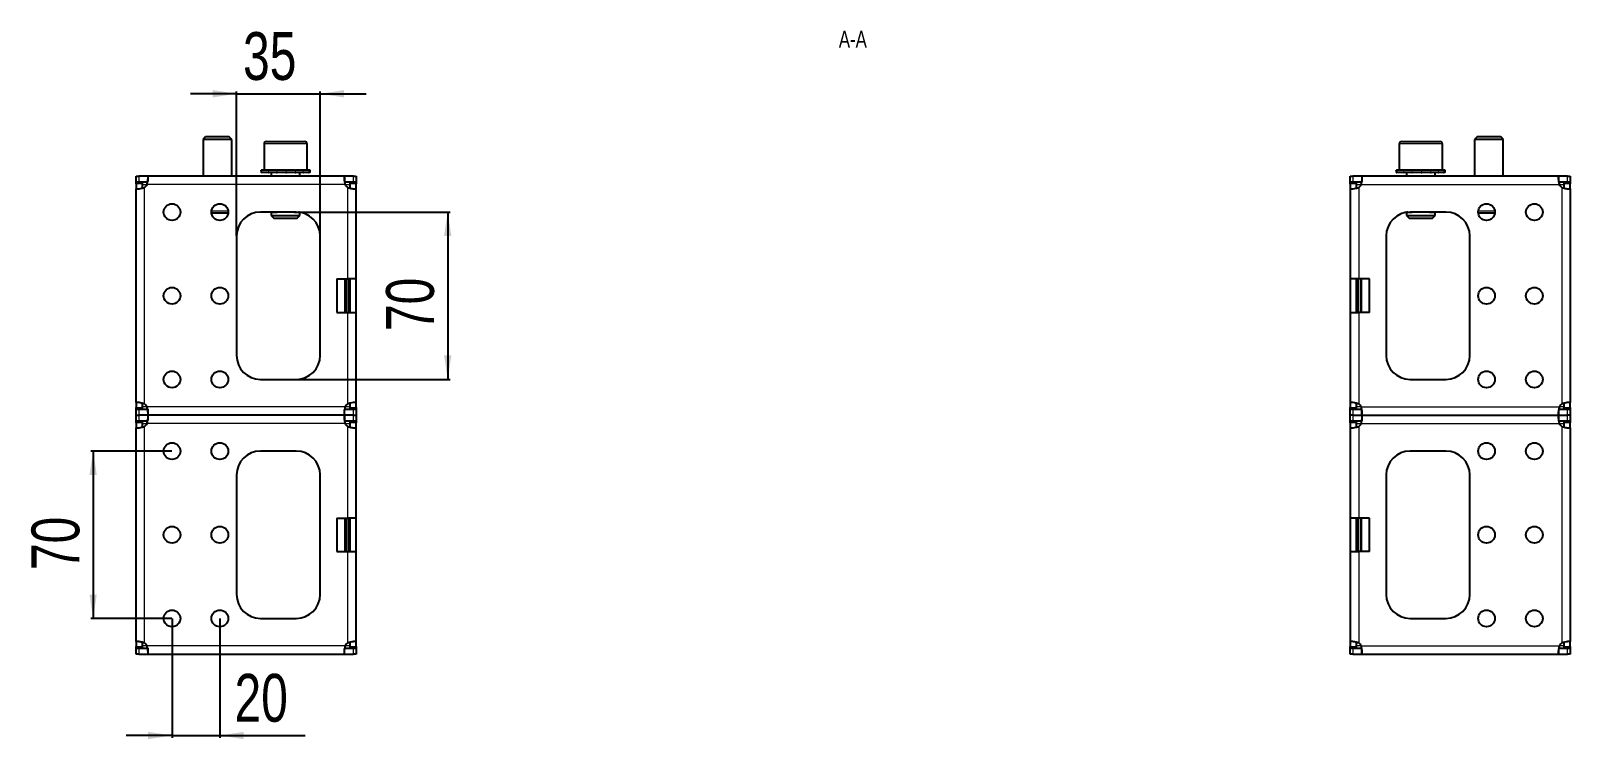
# Model space of a CAD drawing. Header units: millimetres. Extents: x 0 to 2221, y -557 to 573.
# Drawn here: x 1577 to 2221, y 254 to 550 of the extents above; entities that cross this region are included whole.
import ezdxf

# ---------------------------------------------------------------- set-up
doc = ezdxf.new("R2010")
doc.units = ezdxf.units.MM
doc.layers.add('FORMAT', color=7, linetype='Continuous')
doc.styles.add('SLDTEXTSTYLE0', font='TXT', dxfattribs={"width": 0.75})
doc.dimstyles.new('SLDDIMSTYLE0', dxfattribs={"dimtxt": 20, "dimasz": 10, "dimexe": 0, "dimexo": 0.0625, "dimgap": 5, "dimtad": 2, "dimdec": 1, "dimrnd": 1e-09, "dimzin": 12, "dimdsep": 46, "dimtxsty": 'SLDTEXTSTYLE0', "dimsah": 1, "dimcen": 0.09, "dimadec": 0, "dimazin": 3, "dimtfac": 1, "dimtofl": 0, "dimtmove": 0, "dimatfit": 3, "dimfxl": 0, "dimfrac": 2, "dimtolj": 1, "dimtzin": 12, "dimarcsym": 0})
doc.dimstyles.new('SLDDIMSTYLE1', dxfattribs={"dimtxt": 20, "dimasz": 10, "dimexe": 0, "dimexo": 0.0625, "dimgap": 5, "dimtad": 2, "dimdec": 1, "dimrnd": 1e-09, "dimzin": 12, "dimdsep": 46, "dimtxsty": 'SLDTEXTSTYLE0', "dimsah": 1, "dimcen": 0.09, "dimadec": 0, "dimazin": 3, "dimtfac": 1, "dimtmove": 0, "dimatfit": 0, "dimfxl": 0, "dimfrac": 2, "dimtolj": 1, "dimtzin": 12, "dimarcsym": 0})

# ---------------------------------------------------------------- blocks, each defined once
blk = doc.blocks.new('_D_7')
at = {"layer": 'FORMAT'}
for p, q in [((1687.7, 474.39), (1752.05, 474.39)), ((1751.05, 474.39), (1751.05, 404.39)), ((1687.7, 404.39), (1752.05, 404.39))]:
    blk.add_line(p, q, dxfattribs=at)
for points in [[(1751.05, 474.39), (1749.51, 464.39), (1752.58, 464.39)], [(1751.05, 404.39), (1752.58, 414.39), (1749.51, 414.39)]]:
    blk.add_solid(points, dxfattribs=at)
at = {"layer": 'FORMAT', "insert": (1725.26, 424.61), "char_height": 20, "attachment_point": 1, "rotation": 90, "style": 'SLDTEXTSTYLE0'}
blk.add_mtext('70', dxfattribs=at)
blk = doc.blocks.new('_D_8')
at = {"layer": 'FORMAT'}
for p, q in [((1662.69, 523.89), (1643.46, 523.89)), ((1662.69, 464.4), (1662.69, 524.89)), ((1662.69, 523.89), (1697.69, 523.89)), ((1697.69, 464.4), (1697.69, 524.89)), ((1697.69, 523.89), (1716.92, 523.89))]:
    blk.add_line(p, q, dxfattribs=at)
for points in [[(1662.69, 523.89), (1652.69, 525.43), (1652.69, 522.35)], [(1697.69, 523.89), (1707.69, 522.35), (1707.69, 525.43)]]:
    blk.add_solid(points, dxfattribs=at)
at = {"layer": 'FORMAT', "insert": (1665.41, 549.67), "char_height": 20, "attachment_point": 1, "style": 'SLDTEXTSTYLE0'}
blk.add_mtext('35', dxfattribs=at)
blk = doc.blocks.new('_D_9')
at = {"layer": 'FORMAT'}
for p, q in [((1635.69, 304.38), (1635.69, 254.38)), ((1655.69, 304.38), (1655.69, 254.38)), ((1635.69, 255.38), (1616.46, 255.38)), ((1635.69, 255.38), (1655.69, 255.38)), ((1655.69, 255.38), (1691.41, 255.38))]:
    blk.add_line(p, q, dxfattribs=at)
for points in [[(1635.69, 255.38), (1625.69, 256.92), (1625.69, 253.85)], [(1655.69, 255.38), (1665.69, 253.85), (1665.69, 256.92)]]:
    blk.add_solid(points, dxfattribs=at)
at = {"layer": 'FORMAT', "insert": (1661.85, 281.17), "char_height": 20, "attachment_point": 1, "style": 'SLDTEXTSTYLE0'}
blk.add_mtext('20', dxfattribs=at)
blk = doc.blocks.new('_D_10')
at = {"layer": 'FORMAT'}
for p, q in [((1635.68, 374.39), (1601.68, 374.39)), ((1602.68, 374.39), (1602.68, 304.39)), ((1635.68, 304.39), (1601.68, 304.39))]:
    blk.add_line(p, q, dxfattribs=at)
for points in [[(1602.68, 374.39), (1601.15, 364.39), (1604.22, 364.39)], [(1602.68, 304.39), (1604.22, 314.39), (1601.15, 314.39)]]:
    blk.add_solid(points, dxfattribs=at)
at = {"layer": 'FORMAT', "insert": (1576.9, 324.61), "char_height": 20, "attachment_point": 1, "rotation": 90, "style": 'SLDTEXTSTYLE0'}
blk.add_mtext('70', dxfattribs=at)

msp = doc.modelspace()

# ---------------------------------------------------------------- linework, layer by layer
at = {"color": 7, "linetype": 'Continuous', "lineweight": 25}
for p, q in [((1649.77, 505.89), (1648.69, 504.82)), ((1648.69, 504.82), (1648.69, 489.39)), ((1660.69, 504.82), (1648.69, 504.82)), ((1659.62, 505.89), (1649.77, 505.89)), ((1660.69, 504.82), (1659.62, 505.89)), ((1660.69, 489.39), (1660.69, 504.82)), ((1674.19, 502.89), (1674.19, 491.89)), ((1675.19, 503.89), (1683.01, 503.89)), ((1683.01, 503.89), (1691.19, 503.89)), ((1692.19, 491.89), (1692.19, 502.89)), ((2149.19, 502.89), (2149.19, 491.89)), ((2150.19, 503.89), (2157.72, 503.89)), ((2157.72, 503.89), (2166.19, 503.89)), ((2167.19, 491.89), (2167.19, 502.89)), ((2181.77, 505.89), (2180.69, 504.82)), ((2180.69, 504.82), (2180.69, 489.39)), ((2192.69, 504.82), (2180.69, 504.82)), ((2191.62, 505.89), (2181.77, 505.89)), ((2192.69, 504.82), (2191.62, 505.89)), ((2192.69, 489.39), (2192.69, 504.82)), ((1672.94, 491.89), (1672.94, 490.89)), ((1672.94, 491.89), (1672.95, 491.89)), ((1672.94, 490.89), (1672.95, 490.89)), ((1672.95, 491.89), (1672.95, 491.64)), ((1673.78, 491.89), (1672.95, 491.89)), ((1672.95, 490.89), (1672.95, 491.14)), ((1673.78, 490.89), (1672.95, 490.89)), ((1673.78, 491.89), (1673.88, 491.89)), ((1673.78, 490.89), (1673.88, 490.89)), ((1673.88, 491.89), (1673.88, 491.64)), ((1676.05, 491.89), (1673.88, 491.89)), ((1673.88, 490.89), (1673.88, 491.14)), ((1676.05, 490.89), (1673.88, 490.89)), ((1676.05, 491.89), (1676.23, 491.89)), ((1676.05, 490.89), (1676.23, 490.89)), ((1676.23, 491.89), (1676.23, 491.64)), ((1679.4, 491.89), (1676.23, 491.89)), ((1676.23, 490.89), (1676.23, 491.14)), ((1679.4, 490.89), (1676.23, 490.89)), ((1677.19, 490.89), (1677.19, 489.39)), ((1679.4, 491.89), (1679.64, 491.89)), ((1679.4, 490.89), (1679.64, 490.89)), ((1679.64, 491.89), (1679.64, 491.64)), ((1683.34, 491.89), (1679.64, 491.89)), ((1679.64, 490.89), (1679.64, 491.14)), ((1683.34, 490.89), (1679.64, 490.89)), ((1683.34, 491.89), (1683.41, 491.89)), ((1683.34, 490.89), (1683.49, 490.89)), ((1683.49, 490.89), (1683.59, 490.89)), ((1683.54, 491.89), (1683.59, 491.89)), ((1683.59, 491.89), (1683.59, 491.64)), ((1687.25, 491.89), (1683.59, 491.89)), ((1683.59, 490.89), (1683.59, 491.14)), ((1687.25, 490.89), (1683.59, 490.89)), ((1687.25, 491.89), (1687.47, 491.89)), ((1687.25, 490.89), (1687.47, 490.89)), ((1687.47, 491.89), (1687.47, 491.64)), ((1690.54, 491.89), (1687.47, 491.89)), ((1687.47, 490.89), (1687.47, 491.14)), ((1690.54, 490.89), (1687.47, 490.89)), ((1689.19, 489.39), (1689.19, 490.89)), ((1690.54, 491.89), (1690.71, 491.89)), ((1690.54, 490.89), (1690.71, 490.89)), ((1690.71, 491.89), (1690.71, 491.64)), ((1692.71, 491.89), (1690.71, 491.89)), ((1690.71, 490.89), (1690.71, 491.14)), ((1692.71, 490.89), (1690.71, 490.89)), ((1692.71, 491.89), (1692.8, 491.89)), ((1692.71, 490.89), (1692.8, 490.89)), ((1692.8, 491.89), (1692.8, 491.64)), ((1693.44, 491.89), (1692.8, 491.89)), ((1692.8, 490.89), (1692.8, 491.14)), ((1693.44, 490.89), (1692.8, 490.89)), ((1693.44, 490.89), (1693.44, 491.89)), ((2147.94, 491.89), (2147.94, 490.89)), ((2147.94, 491.89), (2147.95, 491.89)), ((2147.94, 490.89), (2147.95, 490.89)), ((2147.95, 491.89), (2147.95, 491.64)), ((2148.78, 491.89), (2147.95, 491.89)), ((2147.95, 490.89), (2147.95, 491.14)), ((2148.78, 490.89), (2147.95, 490.89)), ((2148.78, 491.89), (2148.88, 491.89)), ((2148.78, 490.89), (2148.88, 490.89)), ((2148.88, 491.89), (2148.88, 491.64)), ((2151.04, 491.89), (2148.88, 491.89)), ((2148.88, 490.89), (2148.88, 491.14)), ((2151.04, 490.89), (2148.88, 490.89)), ((2151.04, 491.89), (2151.22, 491.89)), ((2151.04, 490.89), (2151.22, 490.89)), ((2151.22, 491.89), (2151.22, 491.64)), ((2154.4, 491.89), (2151.22, 491.89)), ((2151.22, 490.89), (2151.22, 491.14)), ((2154.4, 490.89), (2151.22, 490.89)), ((2152.19, 490.89), (2152.19, 489.39)), ((2154.4, 491.89), (2154.63, 491.89)), ((2154.4, 490.89), (2154.63, 490.89)), ((2154.63, 491.89), (2154.63, 491.64)), ((2158.33, 491.89), (2154.63, 491.89)), ((2154.63, 490.89), (2154.63, 491.14)), ((2158.33, 490.89), (2154.63, 490.89)), ((2158.33, 491.89), (2158.41, 491.89)), ((2158.33, 490.89), (2158.48, 490.89)), ((2158.48, 490.89), (2158.58, 490.89)), ((2158.53, 491.89), (2158.58, 491.89)), ((2158.58, 491.89), (2158.58, 491.64)), ((2162.24, 491.89), (2158.58, 491.89)), ((2158.58, 490.89), (2158.58, 491.14)), ((2162.24, 490.89), (2158.58, 490.89)), ((2162.24, 491.89), (2162.47, 491.89)), ((2162.24, 490.89), (2162.47, 490.89)), ((2162.47, 491.89), (2162.47, 491.64)), ((2165.54, 491.89), (2162.47, 491.89)), ((2162.47, 490.89), (2162.47, 491.14)), ((2165.54, 490.89), (2162.47, 490.89)), ((2164.19, 489.39), (2164.19, 490.89)), ((2165.54, 491.89), (2165.71, 491.89)), ((2165.54, 490.89), (2165.71, 490.89)), ((2165.71, 491.89), (2165.71, 491.64)), ((2167.71, 491.89), (2165.71, 491.89)), ((2165.71, 490.89), (2165.71, 491.14)), ((2167.71, 490.89), (2165.71, 490.89)), ((2167.71, 491.89), (2167.8, 491.89)), ((2167.71, 490.89), (2167.8, 490.89)), ((2167.8, 491.89), (2167.8, 491.64)), ((2168.44, 491.89), (2167.8, 491.89)), ((2167.8, 490.89), (2167.8, 491.14)), ((2168.44, 490.89), (2167.8, 490.89)), ((2168.44, 490.89), (2168.44, 491.89)), ((1620.69, 486.89), (1620.69, 489.39)), ((1620.69, 489.39), (1621.8, 489.39)), ((1621.8, 486.89), (1620.69, 486.89)), ((1620.69, 486.89), (1620.69, 486.79)), ((1620.69, 486.79), (1623.19, 486.79)), ((1620.69, 486.18), (1620.69, 486.79)), ((1620.69, 486.18), (1620.69, 484.12)), ((1620.69, 394.67), (1620.69, 484.12)), ((1620.69, 484.12), (1621.78, 484.12)), ((1625.52, 489.39), (1621.8, 489.39)), ((1625.52, 486.89), (1621.8, 486.89)), ((1623.19, 486.79), (1623.19, 486.18)), ((1623.19, 486.18), (1623.19, 484.36)), ((1707.86, 489.39), (1625.52, 489.39)), ((1625.52, 489.39), (1625.52, 487.18)), ((1707.86, 489.39), (1707.86, 486.89)), ((1711.58, 489.39), (1707.86, 489.39)), ((1711.58, 486.89), (1707.86, 486.89)), ((1710.19, 486.79), (1712.69, 486.79)), ((1710.19, 486.18), (1710.19, 486.79)), ((1710.19, 484.34), (1710.19, 486.18)), ((1711.58, 489.39), (1712.69, 489.39)), ((1712.69, 486.89), (1711.58, 486.89)), ((1712.69, 489.39), (1712.69, 486.89)), ((1712.69, 486.79), (1712.69, 486.89)), ((1712.69, 486.79), (1712.69, 486.18)), ((1712.69, 484.12), (1712.69, 486.18)), ((1712.69, 446.39), (1712.69, 484.12)), ((2128.69, 486.89), (2128.69, 489.39)), ((2128.69, 489.39), (2129.8, 489.39)), ((2129.8, 486.89), (2128.69, 486.89)), ((2128.69, 486.89), (2128.69, 486.79)), ((2128.69, 486.79), (2131.19, 486.79)), ((2128.69, 486.18), (2128.69, 486.79)), ((2128.69, 486.18), (2128.69, 484.12)), ((2128.69, 484.12), (2129.78, 484.12)), ((2128.69, 484.12), (2128.69, 446.39)), ((2133.52, 489.39), (2129.8, 489.39)), ((2133.52, 486.89), (2129.8, 486.89)), ((2131.19, 486.79), (2131.19, 486.18)), ((2131.19, 486.18), (2131.19, 484.36)), ((2215.86, 489.39), (2133.52, 489.39)), ((2133.52, 489.39), (2133.52, 487.18)), ((2215.86, 486.89), (2215.86, 489.39)), ((2219.58, 489.39), (2215.86, 489.39)), ((2219.58, 486.89), (2215.86, 486.89)), ((2218.19, 486.79), (2220.69, 486.79)), ((2218.19, 486.18), (2218.19, 486.79)), ((2218.19, 484.34), (2218.19, 486.18)), ((2219.58, 489.39), (2220.69, 489.39)), ((2220.69, 486.89), (2219.58, 486.89)), ((2220.69, 489.39), (2220.69, 486.89)), ((2220.69, 486.79), (2220.69, 486.89)), ((2220.69, 486.79), (2220.69, 486.18)), ((2220.69, 484.12), (2220.69, 486.18)), ((2220.69, 484.12), (2220.69, 394.67)), ((1659.15, 473.89), (1652.23, 473.89)), ((1687.69, 474.39), (1672.69, 474.39)), ((1674.36, 474.29), (1674.34, 474.29)), ((1674.36, 474.29), (1674.36, 474.29)), ((1674.46, 474.29), (1674.36, 474.29)), ((1674.46, 474.39), (1674.46, 474.29)), ((1677.72, 474.29), (1674.46, 474.29)), ((1677.19, 474.29), (1677.19, 472.97)), ((1677.19, 472.97), (1678.27, 471.89)), ((1677.19, 472.97), (1683.05, 472.97)), ((1677.72, 474.29), (1679.62, 474.29)), ((1678.27, 471.89), (1683.08, 471.89)), ((1680.17, 474.29), (1679.62, 474.29)), ((1686.21, 474.29), (1680.17, 474.29)), ((1683.05, 472.97), (1689.19, 472.97)), ((1683.08, 471.89), (1688.12, 471.89)), ((1686.76, 474.29), (1686.21, 474.29)), ((1686.76, 474.29), (1688.66, 474.29)), ((1688.12, 471.89), (1689.19, 472.97)), ((1689.1, 474.29), (1688.66, 474.29)), ((1689.19, 472.97), (1689.19, 474.28)), ((2152.19, 474.28), (2152.19, 472.97)), ((2152.19, 472.97), (2153.27, 471.89)), ((2152.19, 472.97), (2157.84, 472.97)), ((2152.72, 474.29), (2152.28, 474.29)), ((2152.72, 474.29), (2154.62, 474.29)), ((2153.27, 471.89), (2157.9, 471.89)), ((2168.69, 474.39), (2153.69, 474.39)), ((2155.17, 474.29), (2154.62, 474.29)), ((2161.21, 474.29), (2155.17, 474.29)), ((2157.84, 472.97), (2164.19, 472.97)), ((2157.9, 471.89), (2163.12, 471.89)), ((2161.76, 474.29), (2161.21, 474.29)), ((2161.76, 474.29), (2163.66, 474.29)), ((2163.12, 471.89), (2164.19, 472.97)), ((2166.92, 474.29), (2163.66, 474.29)), ((2164.19, 472.97), (2164.19, 474.29)), ((2166.92, 474.29), (2166.92, 474.39)), ((2167.02, 474.29), (2166.92, 474.29)), ((2167.04, 474.29), (2167.02, 474.29)), ((2167.02, 474.29), (2167.02, 474.29)), ((2189.15, 473.89), (2182.23, 473.89)), ((1662.69, 464.39), (1662.69, 414.39)), ((1697.69, 414.39), (1697.69, 464.39)), ((2143.69, 464.39), (2143.69, 414.39)), ((2178.69, 414.39), (2178.69, 464.39)), ((1704.69, 446.39), (1709.19, 446.39)), ((1704.69, 446.39), (1704.69, 432.39)), ((1712.69, 446.39), (1709.19, 446.39)), ((1710.19, 432.39), (1710.19, 446.39)), ((1712.69, 432.39), (1712.69, 446.39)), ((2132.19, 446.39), (2128.69, 446.39)), ((2128.69, 446.39), (2128.69, 432.39)), ((2131.19, 446.39), (2131.19, 432.39)), ((2136.69, 446.39), (2132.19, 446.39)), ((2136.69, 432.39), (2136.69, 446.39)), ((1704.69, 432.39), (1709.19, 432.39)), ((1709.19, 432.39), (1712.69, 432.39)), ((1712.69, 394.67), (1712.69, 432.39)), ((2128.69, 432.39), (2132.19, 432.39)), ((2128.69, 432.39), (2128.69, 394.67)), ((2136.69, 432.39), (2132.19, 432.39)), ((1672.69, 404.39), (1687.69, 404.39)), ((2153.69, 404.39), (2168.69, 404.39)), ((1620.69, 394.67), (1620.69, 392.6)), ((1623.19, 394.44), (1623.19, 392.6)), ((1710.19, 392.6), (1710.19, 394.42)), ((1712.69, 394.67), (1711.6, 394.67)), ((1712.69, 392.6), (1712.69, 394.67)), ((2128.69, 394.67), (2128.69, 392.6)), ((2131.19, 394.44), (2131.19, 392.6)), ((2218.19, 392.6), (2218.19, 394.42)), ((2220.69, 394.67), (2219.6, 394.67)), ((2220.69, 392.6), (2220.69, 394.67)), ((1620.69, 391.99), (1620.69, 392.6)), ((1623.19, 391.99), (1620.69, 391.99)), ((1620.69, 391.99), (1620.69, 391.89)), ((1620.69, 389.39), (1620.69, 391.89)), ((1620.69, 391.89), (1621.8, 391.89)), ((1620.69, 386.89), (1620.69, 389.39)), ((1620.69, 389.39), (1621.8, 389.39)), ((1621.8, 386.89), (1620.69, 386.89)), ((1620.69, 386.89), (1620.69, 386.79)), ((1620.69, 386.79), (1623.19, 386.79)), ((1620.69, 386.18), (1620.69, 386.79)), ((1621.8, 391.89), (1625.52, 391.89)), ((1625.52, 389.39), (1621.8, 389.39)), ((1625.52, 386.89), (1621.8, 386.89)), ((1623.19, 392.6), (1623.19, 391.99)), ((1623.19, 386.79), (1623.19, 386.18)), ((1625.52, 391.89), (1625.52, 389.39)), ((1707.86, 389.39), (1625.52, 389.39)), ((1625.52, 389.39), (1625.52, 387.18)), ((1707.86, 391.89), (1711.58, 391.89)), ((1707.86, 389.39), (1707.86, 391.61)), ((1707.86, 389.39), (1707.86, 386.89)), ((1711.58, 389.39), (1707.86, 389.39)), ((1711.58, 386.89), (1707.86, 386.89)), ((1710.19, 391.99), (1710.19, 392.6)), ((1712.69, 391.99), (1710.19, 391.99)), ((1710.19, 386.79), (1712.69, 386.79)), ((1710.19, 386.18), (1710.19, 386.79)), ((1711.58, 391.89), (1712.69, 391.89)), ((1711.58, 389.39), (1712.69, 389.39)), ((1712.69, 386.89), (1711.58, 386.89)), ((1712.69, 392.6), (1712.69, 391.99)), ((1712.69, 391.89), (1712.69, 391.99)), ((1712.69, 391.89), (1712.69, 389.39)), ((1712.69, 389.39), (1712.69, 386.89)), ((1712.69, 386.79), (1712.69, 386.89)), ((1712.69, 386.79), (1712.69, 386.18)), ((2128.69, 391.99), (2128.69, 392.6)), ((2131.19, 391.99), (2128.69, 391.99)), ((2128.69, 391.99), (2128.69, 391.89)), ((2128.69, 389.39), (2128.69, 391.89)), ((2128.69, 391.89), (2129.8, 391.89)), ((2129.8, 389.39), (2128.69, 389.39)), ((2128.69, 386.89), (2128.69, 389.39)), ((2129.8, 386.89), (2128.69, 386.89)), ((2128.69, 386.89), (2128.69, 386.79)), ((2128.69, 386.79), (2131.19, 386.79)), ((2128.69, 386.18), (2128.69, 386.79)), ((2129.8, 391.89), (2133.52, 391.89)), ((2129.8, 389.39), (2133.52, 389.39)), ((2133.52, 386.89), (2129.8, 386.89)), ((2131.19, 392.6), (2131.19, 391.99)), ((2131.19, 386.79), (2131.19, 386.18)), ((2133.52, 389.39), (2133.52, 391.89)), ((2133.52, 389.39), (2215.86, 389.39)), ((2133.52, 389.39), (2133.52, 387.18)), ((2215.86, 391.89), (2219.58, 391.89)), ((2215.86, 389.39), (2215.86, 391.61)), ((2215.86, 389.39), (2219.58, 389.39)), ((2215.86, 386.89), (2215.86, 389.39)), ((2219.58, 386.89), (2215.86, 386.89)), ((2218.19, 391.99), (2218.19, 392.6)), ((2220.69, 391.99), (2218.19, 391.99)), ((2218.19, 386.79), (2220.69, 386.79)), ((2218.19, 386.18), (2218.19, 386.79)), ((2219.58, 391.89), (2220.69, 391.89)), ((2220.69, 389.39), (2219.58, 389.39)), ((2220.69, 386.89), (2219.58, 386.89)), ((2220.69, 392.6), (2220.69, 391.99)), ((2220.69, 391.89), (2220.69, 391.99)), ((2220.69, 391.89), (2220.69, 389.39)), ((2220.69, 389.39), (2220.69, 386.89)), ((2220.69, 386.79), (2220.69, 386.89)), ((2220.69, 386.79), (2220.69, 386.18)), ((1620.69, 386.18), (1620.69, 384.12)), ((1620.69, 294.67), (1620.69, 384.12)), ((1620.69, 384.12), (1621.78, 384.12)), ((1623.19, 386.18), (1623.19, 384.36)), ((1710.19, 384.34), (1710.19, 386.18)), ((1712.69, 384.12), (1712.69, 386.18)), ((1712.69, 346.39), (1712.69, 384.12)), ((2128.69, 386.18), (2128.69, 384.12)), ((2128.69, 384.12), (2129.78, 384.12)), ((2128.69, 384.12), (2128.69, 346.39)), ((2131.19, 386.18), (2131.19, 384.36)), ((2218.19, 384.34), (2218.19, 386.18)), ((2220.69, 384.12), (2220.69, 386.18)), ((2220.69, 384.12), (2220.69, 294.67)), ((1687.69, 374.39), (1672.69, 374.39)), ((2168.69, 374.39), (2153.69, 374.39)), ((1662.69, 364.39), (1662.69, 314.39)), ((1697.69, 314.39), (1697.69, 364.39)), ((2143.69, 364.39), (2143.69, 314.39)), ((2178.69, 314.39), (2178.69, 364.39)), ((1704.69, 346.39), (1709.19, 346.39)), ((1704.69, 346.39), (1704.69, 332.39)), ((1712.69, 346.39), (1709.19, 346.39)), ((1710.19, 332.39), (1710.19, 346.39)), ((1712.69, 332.39), (1712.69, 346.39)), ((2132.19, 346.39), (2128.69, 346.39)), ((2128.69, 346.39), (2128.69, 332.39)), ((2131.19, 346.39), (2131.19, 332.39)), ((2136.69, 346.39), (2132.19, 346.39)), ((2136.69, 332.39), (2136.69, 346.39)), ((1704.69, 332.39), (1709.19, 332.39)), ((1709.19, 332.39), (1712.69, 332.39)), ((1712.69, 294.67), (1712.69, 332.39)), ((2128.69, 332.39), (2132.19, 332.39)), ((2128.69, 332.39), (2128.69, 294.67)), ((2136.69, 332.39), (2132.19, 332.39)), ((1672.69, 304.39), (1687.69, 304.39)), ((2153.69, 304.39), (2168.69, 304.39)), ((1620.69, 294.67), (1620.69, 292.6)), ((1620.69, 291.99), (1620.69, 292.6)), ((1623.19, 291.99), (1620.69, 291.99)), ((1620.69, 291.99), (1620.69, 291.89)), ((1620.69, 289.39), (1620.69, 291.89)), ((1620.69, 291.89), (1621.8, 291.89)), ((1621.8, 291.89), (1625.52, 291.89)), ((1623.19, 294.44), (1623.19, 292.6)), ((1623.19, 292.6), (1623.19, 291.99)), ((1625.52, 291.89), (1625.52, 289.39)), ((1707.86, 291.89), (1711.58, 291.89)), ((1707.86, 289.39), (1707.86, 291.61)), ((1710.19, 292.6), (1710.19, 294.42)), ((1710.19, 291.99), (1710.19, 292.6)), ((1712.69, 291.99), (1710.19, 291.99)), ((1711.58, 291.89), (1712.69, 291.89)), ((1712.69, 294.67), (1711.6, 294.67)), ((1712.69, 292.6), (1712.69, 294.67)), ((1712.69, 292.6), (1712.69, 291.99)), ((1712.69, 291.89), (1712.69, 291.99)), ((1712.69, 291.89), (1712.69, 289.39)), ((2128.69, 294.67), (2128.69, 292.6)), ((2128.69, 291.99), (2128.69, 292.6)), ((2131.19, 291.99), (2128.69, 291.99)), ((2128.69, 291.99), (2128.69, 291.89)), ((2128.69, 289.39), (2128.69, 291.89)), ((2128.69, 291.89), (2129.8, 291.89)), ((2129.8, 291.89), (2133.52, 291.89)), ((2131.19, 294.44), (2131.19, 292.6)), ((2131.19, 292.6), (2131.19, 291.99)), ((2133.52, 289.39), (2133.52, 291.89)), ((2215.86, 291.89), (2219.58, 291.89)), ((2215.86, 289.39), (2215.86, 291.61)), ((2218.19, 292.6), (2218.19, 294.42)), ((2218.19, 291.99), (2218.19, 292.6)), ((2220.69, 291.99), (2218.19, 291.99)), ((2219.58, 291.89), (2220.69, 291.89)), ((2220.69, 294.67), (2219.6, 294.67)), ((2220.69, 292.6), (2220.69, 294.67)), ((2220.69, 292.6), (2220.69, 291.99)), ((2220.69, 291.89), (2220.69, 291.99)), ((2220.69, 291.89), (2220.69, 289.39)), ((1621.8, 289.39), (1620.69, 289.39)), ((1621.8, 289.39), (1625.52, 289.39)), ((1625.52, 289.39), (1707.86, 289.39)), ((1707.86, 289.39), (1711.58, 289.39)), ((1712.69, 289.39), (1711.58, 289.39)), ((2129.8, 289.39), (2128.69, 289.39)), ((2129.8, 289.39), (2133.52, 289.39)), ((2133.52, 289.39), (2215.86, 289.39)), ((2215.86, 289.39), (2219.58, 289.39)), ((2220.69, 289.39), (2219.58, 289.39))]:
    msp.add_line(p, q, dxfattribs=at)
at = {"color": 8, "linetype": 'Continuous', "lineweight": 18}
for p, q in [((1682.98, 502.89), (1674.19, 502.89)), ((1692.19, 502.89), (1682.98, 502.89)), ((2157.66, 502.89), (2149.19, 502.89)), ((2167.19, 502.89), (2157.66, 502.89)), ((1623.19, 486.18), (1620.69, 486.18)), ((1621.8, 489.39), (1621.8, 486.89)), ((1623.19, 485.89), (1625.28, 485.89)), ((1624.19, 394.11), (1624.19, 484.67)), ((1708.1, 485.89), (1625.28, 485.89)), ((1708.1, 485.89), (1710.19, 485.89)), ((1709.19, 446.39), (1709.19, 484.67)), ((1712.69, 486.18), (1710.19, 486.18)), ((1711.58, 486.89), (1711.58, 489.39)), ((2131.19, 486.18), (2128.69, 486.18)), ((2129.8, 489.39), (2129.8, 486.89)), ((2131.19, 485.89), (2133.28, 485.89)), ((2132.19, 484.67), (2132.19, 446.39)), ((2133.28, 485.89), (2216.1, 485.89)), ((2216.1, 485.89), (2218.19, 485.89)), ((2217.19, 484.67), (2217.19, 394.11)), ((2220.69, 486.18), (2218.19, 486.18)), ((2219.58, 486.89), (2219.58, 489.39)), ((1652.23, 474.89), (1659.15, 474.89)), ((1679.62, 474.39), (1679.62, 474.29)), ((1680.17, 474.39), (1680.17, 474.29)), ((1686.21, 474.39), (1686.21, 474.29)), ((1686.76, 474.39), (1686.76, 474.29)), ((2154.62, 474.39), (2154.62, 474.29)), ((2155.17, 474.39), (2155.17, 474.29)), ((2161.21, 474.39), (2161.21, 474.29)), ((2161.76, 474.39), (2161.76, 474.29)), ((2182.23, 474.89), (2189.15, 474.89)), ((1707.99, 432.39), (1707.99, 446.39)), ((1708.19, 446.39), (1708.19, 432.39)), ((1708.3, 432.39), (1708.3, 446.39)), ((1708.5, 446.39), (1708.5, 432.39)), ((1709.38, 432.39), (1709.38, 446.39)), ((1709.58, 446.39), (1709.58, 432.39)), ((1709.69, 432.39), (1709.69, 446.39)), ((1709.89, 446.39), (1709.89, 432.39)), ((2131.49, 432.39), (2131.49, 446.39)), ((2131.69, 446.39), (2131.69, 432.39)), ((2131.8, 432.39), (2131.8, 446.39)), ((2132, 446.39), (2132, 432.39)), ((2132.88, 432.39), (2132.88, 446.39)), ((2133.08, 446.39), (2133.08, 432.39)), ((2133.19, 432.39), (2133.19, 446.39)), ((2133.39, 446.39), (2133.39, 432.39)), ((1709.19, 394.11), (1709.19, 432.39)), ((2132.19, 432.39), (2132.19, 394.11)), ((1620.69, 392.6), (1623.19, 392.6)), ((1621.8, 391.89), (1621.8, 389.39)), ((1621.8, 389.39), (1621.8, 386.89)), ((1625.28, 392.89), (1623.19, 392.89)), ((1708.1, 392.89), (1625.28, 392.89)), ((1710.19, 392.89), (1708.1, 392.89)), ((1710.19, 392.6), (1712.69, 392.6)), ((1711.58, 389.39), (1711.58, 391.89)), ((1711.58, 386.89), (1711.58, 389.39)), ((2128.69, 392.6), (2131.19, 392.6)), ((2129.8, 391.89), (2129.8, 389.39)), ((2129.8, 389.39), (2129.8, 386.89)), ((2133.28, 392.89), (2131.19, 392.89)), ((2133.28, 392.89), (2216.1, 392.89)), ((2218.19, 392.89), (2216.1, 392.89)), ((2218.19, 392.6), (2220.69, 392.6)), ((2219.58, 389.39), (2219.58, 391.89)), ((2219.58, 386.89), (2219.58, 389.39)), ((1623.19, 386.18), (1620.69, 386.18)), ((1623.19, 385.89), (1625.28, 385.89)), ((1624.19, 294.11), (1624.19, 384.67)), ((1708.1, 385.89), (1625.28, 385.89)), ((1708.1, 385.89), (1710.19, 385.89)), ((1709.19, 346.39), (1709.19, 384.67)), ((1712.69, 386.18), (1710.19, 386.18)), ((2131.19, 386.18), (2128.69, 386.18)), ((2131.19, 385.89), (2133.28, 385.89)), ((2132.19, 384.67), (2132.19, 346.39)), ((2133.28, 385.89), (2216.1, 385.89)), ((2216.1, 385.89), (2218.19, 385.89)), ((2217.19, 384.67), (2217.19, 294.11)), ((2220.69, 386.18), (2218.19, 386.18)), ((1707.99, 332.39), (1707.99, 346.39)), ((1708.19, 346.39), (1708.19, 332.39)), ((1708.3, 332.39), (1708.3, 346.39)), ((1708.5, 346.39), (1708.5, 332.39)), ((1709.38, 332.39), (1709.38, 346.39)), ((1709.58, 346.39), (1709.58, 332.39)), ((1709.69, 332.39), (1709.69, 346.39)), ((1709.89, 346.39), (1709.89, 332.39)), ((2131.49, 332.39), (2131.49, 346.39)), ((2131.69, 346.39), (2131.69, 332.39)), ((2131.8, 332.39), (2131.8, 346.39)), ((2132, 346.39), (2132, 332.39)), ((2132.88, 332.39), (2132.88, 346.39)), ((2133.08, 346.39), (2133.08, 332.39)), ((2133.19, 332.39), (2133.19, 346.39)), ((2133.39, 346.39), (2133.39, 332.39)), ((1709.19, 294.11), (1709.19, 332.39)), ((2132.19, 332.39), (2132.19, 294.11)), ((1620.69, 292.6), (1623.19, 292.6)), ((1621.8, 291.89), (1621.8, 289.39)), ((1625.28, 292.89), (1623.19, 292.89)), ((1708.1, 292.89), (1625.28, 292.89)), ((1710.19, 292.89), (1708.1, 292.89)), ((1710.19, 292.6), (1712.69, 292.6)), ((1711.58, 289.39), (1711.58, 291.89)), ((2128.69, 292.6), (2131.19, 292.6)), ((2129.8, 291.89), (2129.8, 289.39)), ((2133.28, 292.89), (2131.19, 292.89)), ((2133.28, 292.89), (2216.1, 292.89)), ((2218.19, 292.89), (2216.1, 292.89)), ((2218.19, 292.6), (2220.69, 292.6)), ((2219.58, 289.39), (2219.58, 291.89))]:
    msp.add_line(p, q, dxfattribs=at)
at = {"color": 7, "linetype": 'Continuous', "lineweight": 25}
for centre in [(1635.69, 474.39), (1655.69, 474.39), (2185.69, 474.39), (2205.69, 474.39), (1635.69, 439.39), (1655.69, 439.39), (2185.69, 439.39), (2205.69, 439.39), (1635.69, 404.39), (1655.69, 404.39), (2185.69, 404.39), (2205.69, 404.39), (1635.69, 374.39), (1655.69, 374.39), (2185.69, 374.39), (2205.69, 374.39), (1635.69, 339.39), (1655.69, 339.39), (2185.69, 339.39), (2205.69, 339.39), (1635.69, 304.39), (1655.69, 304.39), (2185.69, 304.39), (2205.69, 304.39)]:
    msp.add_circle(centre, 3.5, dxfattribs=at)
for centre, radius, start, end in [((1675.19, 502.89), 1, 90, 180), ((1691.19, 502.89), 1, 0, 90), ((2150.19, 502.89), 1, 90, 180), ((2166.19, 502.89), 1, 0, 90), ((1622.19, 487.54), 3.5, 304.8499, 331.87293), ((1711.19, 487.54), 3.5, 208.12707, 235.1501), ((2130.19, 487.54), 3.5, 304.8499, 331.87293), ((2219.19, 487.54), 3.5, 208.12707, 235.1501), ((1672.69, 464.39), 10, 90, 180), ((1687.69, 464.39), 10, 360, 90), ((2153.69, 464.39), 10, 90, 180), ((2168.69, 464.39), 10, 0, 90), ((1672.69, 414.39), 10, 180, 270), ((1687.69, 414.39), 10, 270, 0), ((2153.69, 414.39), 10, 180, 270), ((2168.69, 414.39), 10, 270, 0), ((1622.19, 391.24), 3.5, 28.12707, 55.1501), ((1711.19, 391.24), 3.5, 124.8499, 151.87293), ((2130.19, 391.24), 3.5, 28.12707, 55.1501), ((2219.19, 391.24), 3.5, 124.8499, 151.87293), ((1622.19, 387.54), 3.5, 304.8499, 331.87293), ((1711.19, 387.54), 3.5, 208.12707, 235.1501), ((2130.19, 387.54), 3.5, 304.8499, 331.87293), ((2219.19, 387.54), 3.5, 208.12707, 235.1501), ((1672.69, 364.39), 10, 90, 180), ((1687.69, 364.39), 10, 360, 90), ((2153.69, 364.39), 10, 90, 180), ((2168.69, 364.39), 10, 0, 90), ((1672.69, 314.39), 10, 180, 270), ((1687.69, 314.39), 10, 270, 0), ((2153.69, 314.39), 10, 180, 270), ((2168.69, 314.39), 10, 270, 0), ((1622.19, 291.24), 3.5, 28.12707, 55.1501), ((1711.19, 291.24), 3.5, 124.8499, 151.87293), ((2130.19, 291.24), 3.5, 28.12707, 55.1501), ((2219.19, 291.24), 3.5, 124.8499, 151.87293)]:
    msp.add_arc(centre, radius, start, end, dxfattribs=at)
for points, knots in [([(1672.95, 491.64), (1672.95, 491.68), (1672.94, 491.75), (1672.94, 491.83), (1672.94, 491.87), (1672.94, 491.89)], [0, 0, 0, 0, 0.499981, 0.749988, 1, 1, 1, 1]), ([(1672.94, 490.89), (1672.94, 490.91), (1672.94, 490.95), (1672.94, 491.04), (1672.95, 491.1), (1672.95, 491.14)], [0, 0, 0, 0, 0.25014, 0.50028, 1, 1, 1, 1]), ([(1673.88, 491.64), (1673.86, 491.68), (1673.84, 491.75), (1673.8, 491.83), (1673.79, 491.87), (1673.78, 491.89)], [0, 0, 0, 0, 0.4999808, 0.7499881, 1, 1, 1, 1]), ([(1673.78, 490.89), (1673.79, 490.91), (1673.8, 490.95), (1673.84, 491.04), (1673.86, 491.1), (1673.88, 491.14)], [0, 0, 0, 0, 0.25014, 0.50028, 1, 1, 1, 1]), ([(1676.23, 491.64), (1676.2, 491.68), (1676.15, 491.75), (1676.09, 491.83), (1676.06, 491.87), (1676.05, 491.89)], [0, 0, 0, 0, 0.499981, 0.749988, 1, 1, 1, 1]), ([(1676.05, 490.89), (1676.06, 490.91), (1676.09, 490.95), (1676.15, 491.04), (1676.2, 491.1), (1676.23, 491.14)], [0, 0, 0, 0, 0.25014, 0.50028, 1, 1, 1, 1]), ([(1679.64, 491.64), (1679.6, 491.68), (1679.54, 491.75), (1679.46, 491.83), (1679.42, 491.87), (1679.4, 491.89)], [0, 0, 0, 0, 0.499981, 0.749988, 1, 1, 1, 1]), ([(1679.4, 490.89), (1679.42, 490.91), (1679.46, 490.95), (1679.54, 491.04), (1679.6, 491.1), (1679.64, 491.14)], [0, 0, 0, 0, 0.25014, 0.50028, 1, 1, 1, 1]), ([(1683.59, 491.64), (1683.54, 491.68), (1683.48, 491.75), (1683.4, 491.83), (1683.36, 491.87), (1683.34, 491.89)], [0, 0, 0, 0, 0.4999808, 0.7499881, 1, 1, 1, 1]), ([(1683.34, 490.89), (1683.36, 490.91), (1683.4, 490.95), (1683.48, 491.04), (1683.54, 491.1), (1683.59, 491.14)], [0, 0, 0, 0, 0.25014, 0.50028, 1, 1, 1, 1]), ([(1683.59, 491.64), (1683.57, 491.71), (1683.54, 491.84), (1683.5, 491.88), (1683.49, 491.89)], [0, 0, 0, 0, 0.561794, 1, 1, 1, 1]), ([(1683.59, 491.14), (1683.57, 491.07), (1683.54, 490.94), (1683.5, 490.91), (1683.49, 490.89)], [0, 0, 0, 0, 0.561794, 1, 1, 1, 1]), ([(1687.47, 491.64), (1687.44, 491.68), (1687.38, 491.75), (1687.3, 491.83), (1687.27, 491.87), (1687.25, 491.89)], [0, 0, 0, 0, 0.499981, 0.749988, 1, 1, 1, 1]), ([(1687.25, 490.89), (1687.27, 490.91), (1687.3, 490.95), (1687.38, 491.04), (1687.44, 491.1), (1687.47, 491.14)], [0, 0, 0, 0, 0.25014, 0.50028, 1, 1, 1, 1]), ([(1690.71, 491.64), (1690.68, 491.68), (1690.64, 491.75), (1690.58, 491.83), (1690.55, 491.87), (1690.54, 491.89)], [0, 0, 0, 0, 0.499981, 0.749988, 1, 1, 1, 1]), ([(1690.54, 490.89), (1690.55, 490.91), (1690.58, 490.95), (1690.64, 491.04), (1690.68, 491.1), (1690.71, 491.14)], [0, 0, 0, 0, 0.25014, 0.50028, 1, 1, 1, 1]), ([(1692.8, 491.64), (1692.79, 491.68), (1692.77, 491.75), (1692.74, 491.83), (1692.72, 491.87), (1692.71, 491.89)], [0, 0, 0, 0, 0.499981, 0.749988, 1, 1, 1, 1]), ([(1692.71, 490.89), (1692.72, 490.91), (1692.74, 490.95), (1692.77, 491.04), (1692.79, 491.1), (1692.8, 491.14)], [0, 0, 0, 0, 0.25014, 0.50028, 1, 1, 1, 1]), ([(2147.95, 491.64), (2147.95, 491.68), (2147.94, 491.75), (2147.94, 491.83), (2147.94, 491.87), (2147.94, 491.89)], [0, 0, 0, 0, 0.499981, 0.749988, 1, 1, 1, 1]), ([(2147.94, 490.89), (2147.94, 490.91), (2147.94, 490.95), (2147.94, 491.04), (2147.95, 491.1), (2147.95, 491.14)], [0, 0, 0, 0, 0.25014, 0.50028, 1, 1, 1, 1]), ([(2148.88, 491.64), (2148.86, 491.68), (2148.83, 491.75), (2148.8, 491.83), (2148.78, 491.87), (2148.78, 491.89)], [0, 0, 0, 0, 0.499981, 0.749988, 1, 1, 1, 1]), ([(2148.78, 490.89), (2148.78, 490.91), (2148.8, 490.95), (2148.83, 491.04), (2148.86, 491.1), (2148.88, 491.14)], [0, 0, 0, 0, 0.25014, 0.50028, 1, 1, 1, 1]), ([(2151.22, 491.64), (2151.19, 491.68), (2151.15, 491.75), (2151.09, 491.83), (2151.06, 491.87), (2151.04, 491.89)], [0, 0, 0, 0, 0.4999808, 0.7499881, 1, 1, 1, 1]), ([(2151.04, 490.89), (2151.06, 490.91), (2151.09, 490.95), (2151.15, 491.04), (2151.19, 491.1), (2151.22, 491.14)], [0, 0, 0, 0, 0.25014, 0.50028, 1, 1, 1, 1]), ([(2154.63, 491.64), (2154.59, 491.68), (2154.53, 491.75), (2154.46, 491.83), (2154.42, 491.87), (2154.4, 491.89)], [0, 0, 0, 0, 0.499981, 0.749988, 1, 1, 1, 1]), ([(2154.4, 490.89), (2154.42, 490.91), (2154.46, 490.95), (2154.53, 491.04), (2154.59, 491.1), (2154.63, 491.14)], [0, 0, 0, 0, 0.25014, 0.50028, 1, 1, 1, 1]), ([(2158.58, 491.64), (2158.54, 491.68), (2158.48, 491.75), (2158.39, 491.83), (2158.35, 491.87), (2158.33, 491.89)], [0, 0, 0, 0, 0.499981, 0.749988, 1, 1, 1, 1]), ([(2158.33, 490.89), (2158.35, 490.91), (2158.39, 490.95), (2158.48, 491.04), (2158.54, 491.1), (2158.58, 491.14)], [0, 0, 0, 0, 0.25014, 0.50028, 1, 1, 1, 1]), ([(2158.58, 491.64), (2158.56, 491.71), (2158.53, 491.84), (2158.5, 491.88), (2158.48, 491.89)], [0, 0, 0, 0, 0.561794, 1, 1, 1, 1]), ([(2158.58, 491.14), (2158.56, 491.07), (2158.53, 490.94), (2158.5, 490.91), (2158.48, 490.89)], [0, 0, 0, 0, 0.561794, 1, 1, 1, 1]), ([(2162.47, 491.64), (2162.43, 491.68), (2162.38, 491.75), (2162.3, 491.83), (2162.26, 491.87), (2162.24, 491.89)], [0, 0, 0, 0, 0.4999808, 0.7499881, 1, 1, 1, 1]), ([(2162.24, 490.89), (2162.26, 490.91), (2162.3, 490.95), (2162.38, 491.04), (2162.43, 491.1), (2162.47, 491.14)], [0, 0, 0, 0, 0.25014, 0.50028, 1, 1, 1, 1]), ([(2165.71, 491.64), (2165.68, 491.68), (2165.64, 491.75), (2165.58, 491.83), (2165.55, 491.87), (2165.54, 491.89)], [0, 0, 0, 0, 0.499981, 0.749988, 1, 1, 1, 1]), ([(2165.54, 490.89), (2165.55, 490.91), (2165.58, 490.95), (2165.64, 491.04), (2165.68, 491.1), (2165.71, 491.14)], [0, 0, 0, 0, 0.25014, 0.50028, 1, 1, 1, 1]), ([(2167.8, 491.64), (2167.79, 491.68), (2167.77, 491.75), (2167.74, 491.83), (2167.72, 491.87), (2167.71, 491.89)], [0, 0, 0, 0, 0.499981, 0.749988, 1, 1, 1, 1]), ([(2167.71, 490.89), (2167.72, 490.91), (2167.74, 490.95), (2167.77, 491.04), (2167.79, 491.1), (2167.8, 491.14)], [0, 0, 0, 0, 0.25014, 0.50028, 1, 1, 1, 1]), ([(1620.69, 484.12), (1620.71, 484.1), (1620.76, 484.07), (1621.16, 484.06), (1621.87, 484.1), (1622.97, 484.31), (1623.78, 484.55), (1624.19, 484.67)], [0, 0, 0, 0, 0.17084, 0.319217, 0.548103, 0.767822, 1, 1, 1, 1]), ([(1625.28, 485.89), (1625.33, 486.15), (1625.43, 486.64), (1625.58, 487.46), (1625.68, 488.17), (1625.69, 488.74), (1625.67, 489.1), (1625.62, 489.34), (1625.55, 489.37), (1625.52, 489.39)], [0, 0, 0, 0, 0.144067, 0.271276, 0.474907, 0.597997, 0.726338, 0.860245, 1, 1, 1, 1]), ([(1707.86, 489.39), (1707.83, 489.37), (1707.77, 489.33), (1707.7, 488.98), (1707.68, 488.31), (1707.82, 487.2), (1708.01, 486.34), (1708.1, 485.89)], [0, 0, 0, 0, 0.16069, 0.301312, 0.521951, 0.753573, 1, 1, 1, 1]), ([(1709.19, 484.67), (1709.65, 484.54), (1710.45, 484.33), (1711.36, 484.13), (1711.95, 484.06), (1712.35, 484.04), (1712.63, 484.06), (1712.67, 484.1), (1712.69, 484.12)], [0, 0, 0, 0, 0.254149, 0.448213, 0.574908, 0.708872, 0.850468, 1, 1, 1, 1]), ([(2128.69, 484.12), (2128.71, 484.1), (2128.76, 484.07), (2129.16, 484.06), (2129.87, 484.1), (2130.97, 484.31), (2131.78, 484.55), (2132.19, 484.67)], [0, 0, 0, 0, 0.17084, 0.319217, 0.548103, 0.767822, 1, 1, 1, 1]), ([(2133.28, 485.89), (2133.33, 486.15), (2133.43, 486.64), (2133.58, 487.46), (2133.68, 488.17), (2133.69, 488.74), (2133.67, 489.1), (2133.62, 489.34), (2133.55, 489.37), (2133.52, 489.39)], [0, 0, 0, 0, 0.144067, 0.271276, 0.474907, 0.597997, 0.726338, 0.860245, 1, 1, 1, 1]), ([(2215.86, 489.39), (2215.83, 489.37), (2215.77, 489.33), (2215.7, 488.98), (2215.68, 488.31), (2215.82, 487.2), (2216.01, 486.34), (2216.1, 485.89)], [0, 0, 0, 0, 0.16069, 0.3013121, 0.5219513, 0.7535732, 1, 1, 1, 1]), ([(2217.19, 484.67), (2217.65, 484.54), (2218.45, 484.33), (2219.36, 484.13), (2219.95, 484.06), (2220.35, 484.04), (2220.63, 484.06), (2220.67, 484.1), (2220.69, 484.12)], [0, 0, 0, 0, 0.254149, 0.448213, 0.574908, 0.708872, 0.850468, 1, 1, 1, 1]), ([(1674.34, 474.29), (1674.3, 474.3), (1674.22, 474.3), (1674.08, 474.33), (1674, 474.38), (1673.98, 474.39)], [0, 0, 0, 0, 0.418107, 0.837733, 1, 1, 1, 1]), ([(1677.72, 474.29), (1677.65, 474.29), (1677.53, 474.3), (1677.47, 474.36), (1677.44, 474.39)], [0, 0, 0, 0, 0.594904, 1, 1, 1, 1]), ([(2163.94, 474.39), (2163.92, 474.37), (2163.87, 474.31), (2163.76, 474.29), (2163.68, 474.29), (2163.66, 474.29)], [0, 0, 0, 0, 0.319957, 0.82406, 1, 1, 1, 1]), ([(2167.4, 474.39), (2167.36, 474.37), (2167.26, 474.32), (2167.13, 474.3), (2167.07, 474.3), (2167.04, 474.29)], [0, 0, 0, 0, 0.34226, 0.727317, 1, 1, 1, 1]), ([(1624.19, 394.11), (1623.73, 394.24), (1622.93, 394.46), (1622.02, 394.65), (1621.43, 394.72), (1621.03, 394.74), (1620.75, 394.73), (1620.71, 394.69), (1620.69, 394.67)], [0, 0, 0, 0, 0.254149, 0.448213, 0.574908, 0.708872, 0.850468, 1, 1, 1, 1]), ([(1712.69, 394.67), (1712.67, 394.68), (1712.62, 394.71), (1712.22, 394.72), (1711.51, 394.68), (1710.41, 394.47), (1709.6, 394.23), (1709.19, 394.11)], [0, 0, 0, 0, 0.17084, 0.319217, 0.548103, 0.767822, 1, 1, 1, 1]), ([(2132.19, 394.11), (2131.73, 394.24), (2130.93, 394.46), (2130.02, 394.65), (2129.43, 394.72), (2129.03, 394.74), (2128.75, 394.73), (2128.71, 394.69), (2128.69, 394.67)], [0, 0, 0, 0, 0.2541487, 0.4482127, 0.5749082, 0.7088724, 0.8504677, 1, 1, 1, 1]), ([(2220.69, 394.67), (2220.67, 394.68), (2220.62, 394.71), (2220.22, 394.72), (2219.51, 394.68), (2218.41, 394.47), (2217.6, 394.23), (2217.19, 394.11)], [0, 0, 0, 0, 0.17084, 0.319217, 0.548103, 0.767822, 1, 1, 1, 1]), ([(1625.52, 389.39), (1625.55, 389.41), (1625.61, 389.45), (1625.68, 389.81), (1625.7, 390.47), (1625.56, 391.58), (1625.37, 392.45), (1625.28, 392.89)], [0, 0, 0, 0, 0.16069, 0.3013121, 0.5219513, 0.7535732, 1, 1, 1, 1]), ([(1625.28, 385.89), (1625.33, 386.15), (1625.43, 386.64), (1625.58, 387.46), (1625.68, 388.17), (1625.69, 388.74), (1625.67, 389.1), (1625.62, 389.34), (1625.55, 389.37), (1625.52, 389.39)], [0, 0, 0, 0, 0.144067, 0.271276, 0.474907, 0.597997, 0.726338, 0.860245, 1, 1, 1, 1]), ([(1708.1, 392.89), (1708.05, 392.63), (1707.95, 392.14), (1707.8, 391.32), (1707.7, 390.61), (1707.69, 390.05), (1707.71, 389.69), (1707.76, 389.44), (1707.83, 389.41), (1707.86, 389.39)], [0, 0, 0, 0, 0.144067, 0.271276, 0.474907, 0.597997, 0.726338, 0.860245, 1, 1, 1, 1]), ([(1707.86, 389.39), (1707.83, 389.37), (1707.77, 389.33), (1707.7, 388.98), (1707.68, 388.31), (1707.82, 387.2), (1708.01, 386.34), (1708.1, 385.89)], [0, 0, 0, 0, 0.16069, 0.3013121, 0.5219513, 0.7535732, 1, 1, 1, 1]), ([(2133.52, 389.39), (2133.55, 389.41), (2133.61, 389.45), (2133.68, 389.81), (2133.7, 390.47), (2133.56, 391.58), (2133.37, 392.45), (2133.28, 392.89)], [0, 0, 0, 0, 0.16069, 0.301312, 0.521951, 0.753573, 1, 1, 1, 1]), ([(2133.28, 385.89), (2133.33, 386.15), (2133.43, 386.64), (2133.58, 387.46), (2133.68, 388.17), (2133.69, 388.74), (2133.67, 389.1), (2133.62, 389.34), (2133.55, 389.37), (2133.52, 389.39)], [0, 0, 0, 0, 0.144067, 0.271276, 0.474907, 0.597997, 0.726338, 0.860245, 1, 1, 1, 1]), ([(2216.1, 392.89), (2216.05, 392.63), (2215.95, 392.14), (2215.8, 391.32), (2215.7, 390.61), (2215.69, 390.05), (2215.71, 389.69), (2215.76, 389.44), (2215.83, 389.41), (2215.86, 389.39)], [0, 0, 0, 0, 0.144067, 0.271276, 0.474907, 0.597997, 0.726338, 0.860245, 1, 1, 1, 1]), ([(2215.86, 389.39), (2215.83, 389.37), (2215.77, 389.33), (2215.7, 388.98), (2215.68, 388.31), (2215.82, 387.2), (2216.01, 386.34), (2216.1, 385.89)], [0, 0, 0, 0, 0.16069, 0.301312, 0.521951, 0.753573, 1, 1, 1, 1]), ([(1620.69, 384.12), (1620.71, 384.1), (1620.76, 384.07), (1621.16, 384.06), (1621.87, 384.1), (1622.97, 384.31), (1623.78, 384.55), (1624.19, 384.67)], [0, 0, 0, 0, 0.17084, 0.319217, 0.548103, 0.767822, 1, 1, 1, 1]), ([(1709.19, 384.67), (1709.65, 384.54), (1710.45, 384.33), (1711.36, 384.13), (1711.95, 384.06), (1712.35, 384.04), (1712.63, 384.06), (1712.67, 384.1), (1712.69, 384.12)], [0, 0, 0, 0, 0.254149, 0.448213, 0.574908, 0.708872, 0.850468, 1, 1, 1, 1]), ([(2128.69, 384.12), (2128.71, 384.1), (2128.76, 384.07), (2129.16, 384.06), (2129.87, 384.1), (2130.97, 384.31), (2131.78, 384.55), (2132.19, 384.67)], [0, 0, 0, 0, 0.17084, 0.319217, 0.548103, 0.767822, 1, 1, 1, 1]), ([(2217.19, 384.67), (2217.65, 384.54), (2218.45, 384.33), (2219.36, 384.13), (2219.95, 384.06), (2220.35, 384.04), (2220.63, 384.06), (2220.67, 384.1), (2220.69, 384.12)], [0, 0, 0, 0, 0.254149, 0.448213, 0.574908, 0.708872, 0.850468, 1, 1, 1, 1]), ([(1624.19, 294.11), (1623.73, 294.24), (1622.93, 294.46), (1622.02, 294.65), (1621.43, 294.72), (1621.03, 294.74), (1620.75, 294.73), (1620.71, 294.69), (1620.69, 294.67)], [0, 0, 0, 0, 0.254149, 0.448213, 0.574908, 0.708872, 0.850468, 1, 1, 1, 1]), ([(1625.52, 289.39), (1625.55, 289.41), (1625.61, 289.45), (1625.68, 289.81), (1625.7, 290.47), (1625.56, 291.58), (1625.37, 292.45), (1625.28, 292.89)], [0, 0, 0, 0, 0.16069, 0.301312, 0.521951, 0.753573, 1, 1, 1, 1]), ([(1708.1, 292.89), (1708.05, 292.63), (1707.95, 292.14), (1707.8, 291.32), (1707.7, 290.61), (1707.69, 290.05), (1707.71, 289.69), (1707.76, 289.44), (1707.83, 289.41), (1707.86, 289.39)], [0, 0, 0, 0, 0.144067, 0.271276, 0.474907, 0.597997, 0.726338, 0.860245, 1, 1, 1, 1]), ([(1712.69, 294.67), (1712.67, 294.68), (1712.62, 294.71), (1712.22, 294.72), (1711.51, 294.68), (1710.41, 294.47), (1709.6, 294.23), (1709.19, 294.11)], [0, 0, 0, 0, 0.17084, 0.319217, 0.548103, 0.767822, 1, 1, 1, 1]), ([(2132.19, 294.11), (2131.73, 294.24), (2130.93, 294.46), (2130.02, 294.65), (2129.43, 294.72), (2129.03, 294.74), (2128.75, 294.73), (2128.71, 294.69), (2128.69, 294.67)], [0, 0, 0, 0, 0.2541487, 0.4482127, 0.5749082, 0.7088724, 0.8504677, 1, 1, 1, 1]), ([(2133.52, 289.39), (2133.55, 289.41), (2133.61, 289.45), (2133.68, 289.81), (2133.7, 290.47), (2133.56, 291.58), (2133.37, 292.45), (2133.28, 292.89)], [0, 0, 0, 0, 0.16069, 0.3013121, 0.5219513, 0.7535732, 1, 1, 1, 1]), ([(2216.1, 292.89), (2216.05, 292.63), (2215.95, 292.14), (2215.8, 291.32), (2215.7, 290.61), (2215.69, 290.05), (2215.71, 289.69), (2215.76, 289.44), (2215.83, 289.41), (2215.86, 289.39)], [0, 0, 0, 0, 0.144067, 0.271276, 0.474907, 0.597997, 0.726338, 0.860245, 1, 1, 1, 1]), ([(2220.69, 294.67), (2220.67, 294.68), (2220.62, 294.71), (2220.22, 294.72), (2219.51, 294.68), (2218.41, 294.47), (2217.6, 294.23), (2217.19, 294.11)], [0, 0, 0, 0, 0.17084, 0.319217, 0.548103, 0.767822, 1, 1, 1, 1])]:
    msp.add_open_spline(points, degree=3, knots=knots, dxfattribs=at)

# ---------------------------------------------------------------- texts
at = {"layer": 'FORMAT', "insert": (1920.55, 550.24), "char_height": 7, "attachment_point": 2, "style": 'SLDTEXTSTYLE0'}
msp.add_mtext('A-A', dxfattribs=at)

# ---------------------------------------------------------------- dimensions: what is measured, and where the dimension line sits
at = {"layer": 'FORMAT'}
dim = msp.add_linear_dim(base=(1697.69, 523.89), p1=(1662.69, 464.39), p2=(1697.69, 464.39), dimstyle='SLDDIMSTYLE1', dxfattribs=at)
dim.commit()
dim.dimension.update_dxf_attribs({"geometry": '_D_8', "text_midpoint": (1680.19, 523.89), "dimtype": 160})
for base, p1, p2, angle, dimstyle, picture, middle in [((1751.05, 404.39), (1687.69, 474.39), (1687.69, 404.39), 90, 'SLDDIMSTYLE0', '_D_7', (1751.05, 439.39)), ((1602.68, 304.39), (1635.69, 374.39), (1635.69, 304.39), 90, 'SLDDIMSTYLE0', '_D_10', (1602.68, 339.39)), ((1655.69, 255.38), (1635.69, 304.39), (1655.69, 304.39), 0, 'SLDDIMSTYLE1', '_D_9', (1676.63, 255.38))]:
    dim = msp.add_linear_dim(base=base, p1=p1, p2=p2, angle=angle, dimstyle=dimstyle, dxfattribs=at)
    dim.commit()
    dim.dimension.update_dxf_attribs({"geometry": picture, "text_midpoint": middle, "dimtype": 160})

doc.saveas('drawing.dxf')
